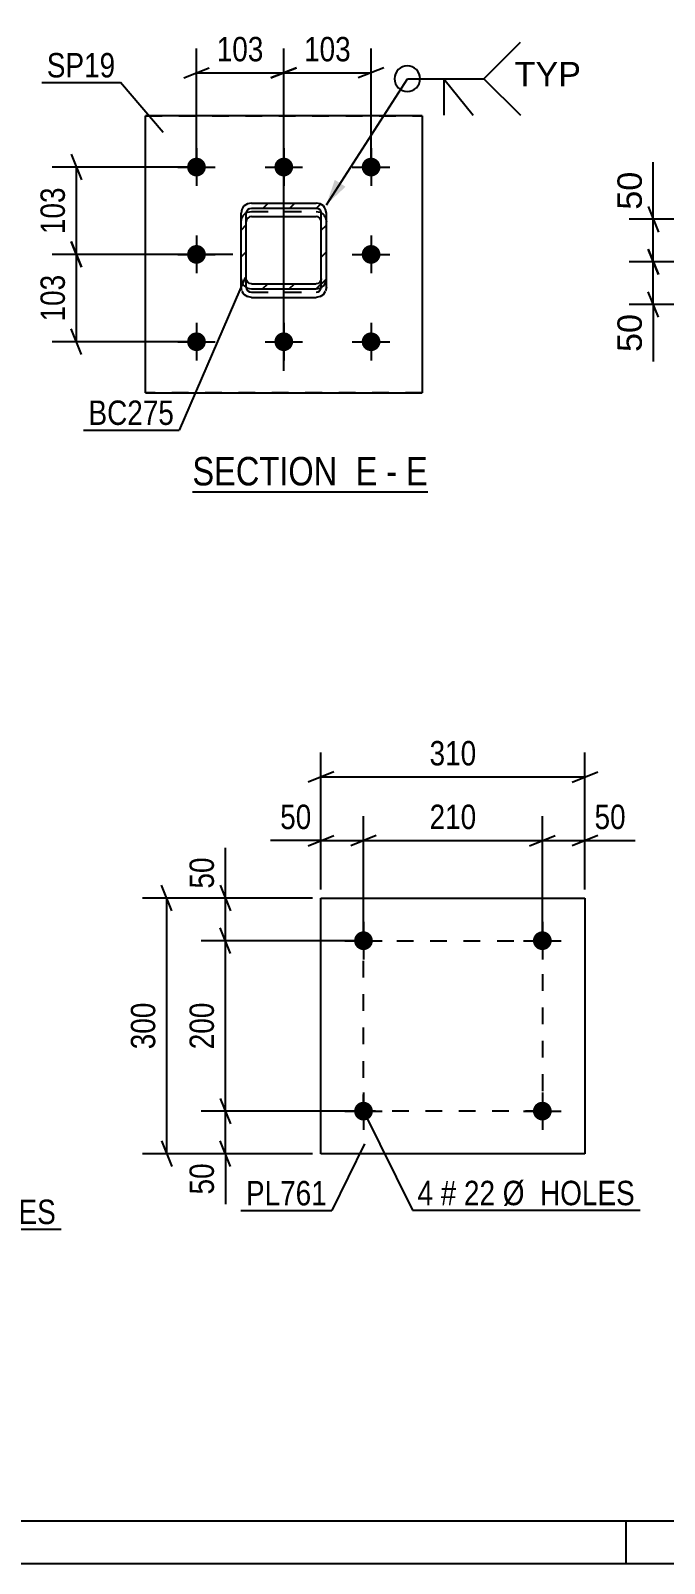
# Model space of a CAD drawing. Header units: millimetres. Extents: x 0 to 841, y 0 to 594.
# Drawn here: x 141.1 to 215.5, y 0 to 179.9 of the extents above; entities that cross this region are included whole.
import ezdxf

# ---------------------------------------------------------------- set-up
doc = ezdxf.new("R2010")
doc.units = ezdxf.units.MM
doc.linetypes.add('DXK_LINE_DOT2', pattern=[3.9198, 1.9599, -1.9599])
doc.styles.add('Arial', font='ARIAL.TTF', dxfattribs={"height": 0.2})
doc.styles.add('Arial Narrow', font='ARIALN.TTF', dxfattribs={"height": 0.2})

# ---------------------------------------------------------------- blocks, each defined once
blk = doc.blocks.new('Unknown-318895815-1115')
at = {"color": 5, "linetype": 'Continuous'}
for p, q in [((5, 5), (836, 5)), ((211, 0), (211, 5)), ((0, 0), (841, 0))]:
    blk.add_line(p, q, dxfattribs=at)
blk = doc.blocks.new('Unknown-318895815-14 - 1232')
at = {"color": 6, "linetype": 'Continuous'}
blk.add_line((160.05, 125.75), (187.69, 125.75), dxfattribs=at)
at = {"color": 0, "linetype": 'Continuous'}
for points in [[(178.16, 126.5), (178.16, 130), (160.05, 130), (160.05, 126.5)], [(181.76, 126.5), (181.76, 130), (179.21, 130), (179.21, 126.5)], [(184.09, 126.5), (184.09, 130), (182.81, 130), (182.81, 126.5)], [(187.69, 126.5), (187.69, 130), (185.14, 130), (185.14, 126.5)]]:
    blk.add_wipeout(points, dxfattribs=at)
at = {"color": 7, "linetype": 'Continuous', "style": 'Arial Narrow'}
for s, p in [('SECTION ', (160.05, 126.5)), ('E', (179.21, 126.5)), ('E', (185.14, 126.5)), ('-', (182.81, 126.5))]:
    blk.add_text(s, height=3.34, dxfattribs=at).set_placement(p)
blk = doc.blocks.new('Part-318895815-1417 - 1232')
at = {"color": 2, "linetype": 'Continuous'}
for p, q in [((154.53, 137.36), (154.53, 169.86)), ((187.03, 169.86), (154.53, 169.86)), ((187.03, 169.86), (187.03, 137.36)), ((154.53, 137.36), (187.03, 137.36))]:
    blk.add_line(p, q, dxfattribs=at)
at = {"color": 7, "linetype": 'DXK_LINE_DOT2'}
for p, q in [((154.53, 169.86), (187.03, 169.86)), ((187.03, 137.36), (154.53, 137.36))]:
    blk.add_line(p, q, dxfattribs=at)
blk = doc.blocks.new('Part-318895815-1294 - 1232')
at = {"linetype": 'Continuous'}
h = blk.add_hatch(dxfattribs=at)
h.set_pattern_fill('', scale=0.7, style=0, pattern_type=0)
h.set_pattern_definition([(45, (174.5788, 149.5543), (-1.57154, 1.57154), [])])
h.paths.add_polyline_path([(166.98, 149.55), (174.58, 149.55), (175.04, 149.65), (175.43, 149.91), (175.69, 150.3), (175.78, 150.76), (175.78, 158.43), (175.69, 158.89), (175.43, 159.29), (175.04, 159.55), (174.58, 159.64), (166.98, 159.64), (166.52, 159.55), (166.13, 159.29), (165.87, 158.89), (165.78, 158.43), (165.78, 150.76), (165.87, 150.3), (166.13, 149.91), (166.52, 149.65)])
h.paths.add_polyline_path([(166.42, 150.53), (166.38, 150.76), (166.38, 158.43), (166.42, 158.66), (166.55, 158.86), (166.75, 158.99), (166.98, 159.04), (174.58, 159.04), (174.81, 158.99), (175, 158.86), (175.13, 158.66), (175.18, 158.43), (175.18, 150.76), (175.13, 150.53), (175, 150.34), (174.81, 150.21), (174.58, 150.16), (166.98, 150.16), (166.75, 150.21), (166.55, 150.34)])
at = {"color": 2, "linetype": 'Continuous'}
for p, q in [((165.87, 158.89), (165.78, 158.43)), ((165.78, 150.76), (165.78, 158.43)), ((166.38, 158.43), (166.42, 158.66)), ((166.38, 150.76), (166.38, 158.43)), ((166.42, 158.66), (166.55, 158.86)), ((166.98, 159.64), (166.52, 159.55)), ((166.55, 158.86), (166.75, 158.99)), ((166.75, 158.99), (166.98, 159.04)), ((166.98, 159.64), (174.58, 159.64)), ((166.98, 159.04), (174.58, 159.04)), ((175.04, 159.55), (174.58, 159.64)), ((174.58, 159.04), (174.81, 158.99)), ((174.81, 158.99), (175, 158.86)), ((175, 158.86), (175.13, 158.66)), ((175.13, 158.66), (175.18, 158.43)), ((175.18, 150.76), (175.18, 158.43)), ((175.78, 158.43), (175.69, 158.89)), ((175.78, 150.76), (175.78, 158.43)), ((166.42, 157.68), (166.38, 157.44)), ((166.55, 157.87), (166.42, 157.68)), ((166.75, 158), (166.55, 157.87)), ((166.98, 158.05), (166.75, 158)), ((166.98, 158.05), (174.58, 158.05)), ((174.81, 158), (174.58, 158.05)), ((175, 157.87), (174.81, 158)), ((175.13, 157.68), (175, 157.87)), ((175.18, 157.44), (175.13, 157.68)), ((165.78, 149.78), (165.78, 150.76)), ((165.78, 150.76), (165.87, 150.3)), ((165.87, 149.32), (165.78, 149.78)), ((166.42, 150.53), (166.38, 150.76)), ((166.55, 150.34), (166.42, 150.53)), ((166.52, 149.65), (166.98, 149.55)), ((166.75, 150.21), (166.55, 150.34)), ((166.98, 150.16), (166.75, 150.21)), ((166.98, 150.16), (174.58, 150.16)), ((166.98, 149.55), (174.58, 149.55)), ((174.81, 150.21), (174.58, 150.16)), ((174.58, 149.55), (175.04, 149.65)), ((175, 150.34), (174.81, 150.21)), ((175.13, 150.53), (175, 150.34)), ((175.18, 150.76), (175.13, 150.53)), ((175.69, 150.3), (175.78, 150.76)), ((175.78, 149.78), (175.69, 149.32)), ((175.78, 149.78), (175.78, 150.76)), ((166.98, 148.57), (166.52, 148.66)), ((166.98, 148.57), (174.58, 148.57)), ((175.04, 148.66), (174.58, 148.57))]:
    blk.add_line(p, q, dxfattribs=at)
at = {"color": 7, "linetype": 'DXK_LINE_DOT2'}
for p, q in [((165.78, 150.76), (165.78, 158.43)), ((166.38, 149.78), (166.38, 158.43)), ((166.52, 158.56), (166.98, 158.65)), ((166.98, 158.65), (174.58, 158.65)), ((174.58, 158.65), (175.04, 158.56)), ((175.18, 149.78), (175.18, 158.43)), ((175.78, 150.76), (175.78, 158.43)), ((165.78, 157.44), (165.87, 157.91)), ((175.69, 157.91), (175.78, 157.44)), ((166.38, 149.78), (166.42, 149.55)), ((166.42, 149.55), (166.55, 149.35)), ((166.55, 149.35), (166.75, 149.22)), ((174.81, 149.22), (175, 149.35)), ((175, 149.35), (175.13, 149.55)), ((175.13, 149.55), (175.18, 149.78)), ((166.75, 149.22), (166.98, 149.17)), ((166.98, 149.17), (174.58, 149.17)), ((174.58, 149.17), (174.81, 149.22))]:
    blk.add_line(p, q, dxfattribs=at)
at = {"color": 2, "linetype": 'Continuous'}
for centre, start, end in [((166.99, 158.44), 112.7469, 157.7454), ((174.57, 158.44), 22.2546, 67.2531), ((166.99, 150.76), 202.2546, 247.2531), ((166.99, 149.77), 202.2546, 247.2531), ((174.57, 150.76), 292.7469, 337.7454), ((174.57, 149.77), 292.7469, 337.7454)]:
    blk.add_arc(centre, 1.21, start, end, dxfattribs=at)
at = {"color": 7, "linetype": 'DXK_LINE_DOT2'}
for centre, start, end in [((166.99, 157.45), 112.7469, 157.7454), ((174.57, 157.45), 22.2546, 67.2531)]:
    blk.add_arc(centre, 1.21, start, end, dxfattribs=at)
blk = doc.blocks.new('Bolt-318895815-1300 - 1232')
at = {"linetype": 'Continuous'}
for points in [[(160.53, 164.96, -1), (160.53, 162.76, -1)], [(170.78, 164.96, -1), (170.78, 162.76, -1)], [(181.03, 164.96, -1), (181.03, 162.76, -1)], [(160.53, 154.71, -1), (160.53, 152.51, -1)], [(181.03, 154.71, -1), (181.03, 152.51, -1)], [(160.53, 144.46, -1), (160.53, 142.26, -1)], [(170.78, 144.46, -1), (170.78, 142.26, -1)], [(181.03, 144.46, -1), (181.03, 142.26, -1)]]:
    blk.add_hatch(color=1, dxfattribs=at).paths.add_polyline_path(points)
at = {"color": 1, "linetype": 'Continuous'}
for p, q in [((160.53, 166.06), (160.53, 161.66)), ((170.78, 166.06), (170.78, 161.66)), ((181.03, 166.06), (181.03, 161.66)), ((158.33, 163.86), (162.73, 163.86)), ((168.58, 163.86), (172.98, 163.86)), ((178.83, 163.86), (183.23, 163.86)), ((160.53, 155.81), (160.53, 151.41)), ((181.03, 155.81), (181.03, 151.41)), ((158.33, 153.61), (162.73, 153.61)), ((178.83, 153.61), (183.23, 153.61)), ((160.53, 145.56), (160.53, 141.16)), ((170.78, 145.56), (170.78, 141.16)), ((181.03, 145.56), (181.03, 141.16)), ((158.33, 143.36), (162.73, 143.36)), ((168.58, 143.36), (172.98, 143.36)), ((178.83, 143.36), (183.23, 143.36))]:
    blk.add_line(p, q, dxfattribs=at)
blk = doc.blocks.new('Part-318895815-6659 - 6653')
at = {"color": 2, "linetype": 'Continuous'}
for p, q in [((175.14, 48.07), (175.14, 78.07)), ((175.14, 78.07), (206.14, 78.07)), ((206.14, 78.07), (206.14, 48.07)), ((206.14, 48.07), (175.14, 48.07))]:
    blk.add_line(p, q, dxfattribs=at)
blk = doc.blocks.new('Bolt-318895815-6692 - 6653')
at = {"linetype": 'Continuous'}
for points in [[(181.24, 53.07, -1), (179.04, 53.07, -1)], [(202.24, 53.07, -1), (200.04, 53.07, -1)]]:
    blk.add_hatch(color=1, dxfattribs=at).paths.add_polyline_path(points)
at = {"color": 1, "linetype": 'Continuous'}
for p, q in [((180.14, 55.27), (180.14, 50.87)), ((201.14, 55.27), (201.14, 50.87)), ((177.94, 53.07), (182.34, 53.07)), ((198.94, 53.07), (203.34, 53.07))]:
    blk.add_line(p, q, dxfattribs=at)
blk = doc.blocks.new('Bolt-318895815-6697 - 6653')
at = {"linetype": 'Continuous'}
for points in [[(181.24, 73.07, -1), (179.04, 73.07, -1)], [(202.24, 73.07, -1), (200.04, 73.07, -1)]]:
    blk.add_hatch(color=1, dxfattribs=at).paths.add_polyline_path(points)
at = {"color": 1, "linetype": 'Continuous'}
for p, q in [((180.14, 75.27), (180.14, 70.87)), ((201.14, 75.27), (201.14, 70.87)), ((177.94, 73.07), (182.34, 73.07)), ((198.94, 73.07), (203.34, 73.07))]:
    blk.add_line(p, q, dxfattribs=at)
blk = doc.blocks.new('Rectangle-318895815-6806 - 6653')
at = {"color": 1, "linetype": 'DXK_LINE_DOT2'}
blk.add_lwpolyline([(180.14, 73.07), (201.14, 73.07), (201.14, 53.07), (180.14, 53.07), (180.14, 73.07)], close=True, dxfattribs=at)
blk = doc.blocks.new('StraightDimension-318895815-1423 - 1232')
at = {"color": 7, "linetype": 'Continuous'}
for p, q in [((145.83, 155.11), (147.03, 152.11)), ((164.78, 153.61), (143.58, 153.61)), ((146.43, 143.36), (146.43, 153.61)), ((147.03, 141.86), (145.83, 144.86)), ((159.53, 143.36), (143.58, 143.36))]:
    blk.add_line(p, q, dxfattribs=at)
at = {"color": 0}
blk.add_wipeout([(145.68, 151.83), (141.48, 151.83), (141.48, 145.14), (145.68, 145.14)], dxfattribs=at)
at = {"color": 3, "style": 'Arial Narrow'}
blk.add_text('103', height=2.863, rotation=90.0002, dxfattribs=at).set_placement((145.08, 145.74))
blk = doc.blocks.new('StraightDimension-318895815-1437 - 1232')
at = {"color": 7, "linetype": 'Continuous'}
for p, q in [((159.53, 163.86), (143.58, 163.86)), ((145.83, 165.36), (147.03, 162.36)), ((146.43, 153.61), (146.43, 163.86)), ((147.03, 152.11), (145.83, 155.11)), ((164.78, 153.61), (143.58, 153.61))]:
    blk.add_line(p, q, dxfattribs=at)
at = {"color": 0}
blk.add_wipeout([(145.68, 162.08), (141.48, 162.08), (141.48, 155.39), (145.68, 155.39)], dxfattribs=at)
at = {"color": 3, "style": 'Arial Narrow'}
blk.add_text('103', height=2.863, rotation=90.0002, dxfattribs=at).set_placement((145.08, 155.99))
blk = doc.blocks.new('StraightDimension-318895815-1446 - 1232')
at = {"color": 7, "linetype": 'Continuous'}
for p, q in [((160.53, 164.86), (160.53, 177.77)), ((170.78, 139.96), (170.78, 177.77)), ((159.03, 174.32), (162.03, 175.52)), ((160.53, 174.92), (170.78, 174.92)), ((172.28, 175.52), (169.28, 174.32))]:
    blk.add_line(p, q, dxfattribs=at)
at = {"color": 0}
blk.add_wipeout([(168.99, 175.67), (168.99, 179.87), (162.31, 179.87), (162.31, 175.67)], dxfattribs=at)
at = {"color": 3, "style": 'Arial Narrow'}
blk.add_text('103', height=2.863, dxfattribs=at).set_placement((162.91, 176.27))
blk = doc.blocks.new('StraightDimension-318895815-1466 - 1232')
at = {"color": 7, "linetype": 'Continuous'}
for p, q in [((170.78, 139.96), (170.78, 177.77)), ((181.03, 164.86), (181.03, 177.77)), ((169.28, 174.32), (172.28, 175.52)), ((170.78, 174.92), (181.03, 174.92)), ((182.53, 175.52), (179.53, 174.32))]:
    blk.add_line(p, q, dxfattribs=at)
at = {"color": 0}
blk.add_wipeout([(179.24, 175.67), (179.24, 179.87), (172.56, 179.87), (172.56, 175.67)], dxfattribs=at)
at = {"color": 3, "style": 'Arial Narrow'}
blk.add_text('103', height=2.863, dxfattribs=at).set_placement((173.16, 176.27))
blk = doc.blocks.new('StraightDimension-318895815-5695 - 5476')
at = {"color": 7, "linetype": 'Continuous'}
for p, q in [((213.57, 154.24), (214.77, 151.24)), ((230.21, 152.74), (211.32, 152.74)), ((214.17, 147.73), (214.17, 152.74)), ((253.95, 147.73), (211.32, 147.73)), ((214.77, 146.23), (213.57, 149.23))]:
    blk.add_line(p, q, dxfattribs=at)
at = {"color": 0}
blk.add_wipeout([(213.42, 147.21), (209.22, 147.21), (209.22, 141.56), (213.42, 141.56)], dxfattribs=at)
at = {"color": 7, "linetype": 'Continuous'}
blk.add_line((214.17, 147.73), (214.17, 141.03), dxfattribs=at)
blk.add_line((214.17, 147.73), (214.17, 141.03), dxfattribs=at)
at = {"color": 3, "style": 'Arial'}
blk.add_text('50', height=2.865, rotation=90.0002, dxfattribs=at).set_placement((212.82, 142.16))
blk = doc.blocks.new('StraightDimension-318895815-5708 - 5476')
at = {"color": 7, "linetype": 'Continuous'}
for p, q in [((213.57, 159.23), (214.77, 156.23)), ((254.45, 157.73), (211.32, 157.73)), ((214.17, 152.74), (214.17, 157.73)), ((214.77, 151.24), (213.57, 154.24)), ((230.21, 152.74), (211.32, 152.74))]:
    blk.add_line(p, q, dxfattribs=at)
at = {"color": 0}
blk.add_wipeout([(213.42, 163.9), (209.22, 163.9), (209.22, 158.26), (213.42, 158.26)], dxfattribs=at)
at = {"color": 7, "linetype": 'Continuous'}
blk.add_line((214.17, 157.73), (214.17, 164.43), dxfattribs=at)
blk.add_line((214.17, 157.73), (214.17, 164.43), dxfattribs=at)
at = {"color": 3, "style": 'Arial'}
blk.add_text('50', height=2.865, rotation=90.0002, dxfattribs=at).set_placement((212.82, 158.86))
blk = doc.blocks.new('StraightDimension-318895815-6699 - 6653')
at = {"color": 7, "linetype": 'Continuous'}
for p, q in [((163.33, 79.57), (164.53, 76.57)), ((174.14, 78.07), (161.08, 78.07)), ((163.93, 73.07), (163.93, 78.07)), ((164.53, 71.57), (163.33, 74.57)), ((179.14, 73.07), (161.08, 73.07))]:
    blk.add_line(p, q, dxfattribs=at)
at = {"color": 0}
blk.add_wipeout([(163.18, 83.45), (158.98, 83.45), (158.98, 78.59), (163.18, 78.59)], dxfattribs=at)
at = {"color": 7, "linetype": 'Continuous'}
blk.add_line((163.93, 78.07), (163.93, 83.97), dxfattribs=at)
blk.add_line((163.93, 78.07), (163.93, 83.97), dxfattribs=at)
at = {"color": 3, "style": 'Arial Narrow'}
blk.add_text('50', height=2.863, rotation=90.0002, dxfattribs=at).set_placement((162.58, 79.19))
blk = doc.blocks.new('StraightDimension-318895815-6742 - 6653')
at = {"color": 7, "linetype": 'Continuous'}
for p, q in [((157.64, 76.57), (156.44, 79.57)), ((174.14, 78.07), (154.19, 78.07)), ((157.04, 48.07), (157.04, 78.07)), ((156.44, 49.57), (157.64, 46.57)), ((174.14, 48.07), (154.19, 48.07))]:
    blk.add_line(p, q, dxfattribs=at)
at = {"color": 0}
blk.add_wipeout([(156.29, 66.41), (152.09, 66.41), (152.09, 59.73), (156.29, 59.73)], dxfattribs=at)
at = {"color": 3, "style": 'Arial Narrow'}
blk.add_text('300', height=2.863, rotation=90.0002, dxfattribs=at).set_placement((155.69, 60.33))
blk = doc.blocks.new('StraightDimension-318895815-6712 - 6653')
at = {"color": 7, "linetype": 'Continuous'}
for p, q in [((164.53, 71.57), (163.33, 74.57)), ((179.14, 73.07), (161.08, 73.07)), ((163.93, 53.07), (163.93, 73.07)), ((163.33, 54.57), (164.53, 51.57)), ((179.14, 53.07), (161.08, 53.07))]:
    blk.add_line(p, q, dxfattribs=at)
at = {"color": 0}
blk.add_wipeout([(163.18, 66.41), (158.98, 66.41), (158.98, 59.73), (163.18, 59.73)], dxfattribs=at)
at = {"color": 3, "style": 'Arial Narrow'}
blk.add_text('200', height=2.863, rotation=90.0002, dxfattribs=at).set_placement((162.58, 60.33))
blk = doc.blocks.new('StraightDimension-318895815-6728 - 6653')
at = {"color": 7, "linetype": 'Continuous'}
for p, q in [((163.33, 54.57), (164.53, 51.57)), ((179.14, 53.07), (161.08, 53.07)), ((163.93, 48.07), (163.93, 53.07)), ((164.53, 46.57), (163.33, 49.57)), ((174.14, 48.07), (161.08, 48.07))]:
    blk.add_line(p, q, dxfattribs=at)
at = {"color": 0}
blk.add_wipeout([(163.18, 47.54), (158.98, 47.54), (158.98, 42.69), (163.18, 42.69)], dxfattribs=at)
at = {"color": 7, "linetype": 'Continuous'}
blk.add_line((163.93, 48.07), (163.93, 42.16), dxfattribs=at)
blk.add_line((163.93, 48.07), (163.93, 42.16), dxfattribs=at)
at = {"color": 3, "style": 'Arial Narrow'}
blk.add_text('50', height=2.863, rotation=90.0002, dxfattribs=at).set_placement((162.58, 43.29))
blk = doc.blocks.new('StraightDimension-318895815-6753 - 6653')
at = {"color": 7, "linetype": 'Continuous'}
for p, q in [((201.14, 74.07), (201.14, 87.67)), ((206.14, 79.07), (206.14, 87.67)), ((199.64, 84.22), (202.64, 85.42)), ((201.14, 84.82), (206.14, 84.82)), ((207.64, 85.42), (204.64, 84.22))]:
    blk.add_line(p, q, dxfattribs=at)
at = {"color": 0}
blk.add_wipeout([(211.52, 85.57), (211.52, 89.77), (206.67, 89.77), (206.67, 85.57)], dxfattribs=at)
at = {"color": 7, "linetype": 'Continuous'}
blk.add_line((206.14, 84.82), (212.05, 84.82), dxfattribs=at)
blk.add_line((206.14, 84.82), (212.05, 84.82), dxfattribs=at)
at = {"color": 3, "style": 'Arial Narrow'}
blk.add_text('50', height=2.863, dxfattribs=at).set_placement((207.27, 86.17))
blk = doc.blocks.new('StraightDimension-318895815-6766 - 6653')
at = {"color": 7, "linetype": 'Continuous'}
for p, q in [((180.14, 74.07), (180.14, 87.67)), ((201.14, 74.07), (201.14, 87.67)), ((181.64, 85.42), (178.64, 84.22)), ((180.14, 84.82), (201.14, 84.82)), ((199.64, 84.22), (202.64, 85.42))]:
    blk.add_line(p, q, dxfattribs=at)
at = {"color": 0}
blk.add_wipeout([(193.98, 85.57), (193.98, 89.77), (187.3, 89.77), (187.3, 85.57)], dxfattribs=at)
at = {"color": 3, "style": 'Arial Narrow'}
blk.add_text('210', height=2.863, dxfattribs=at).set_placement((187.9, 86.17))
blk = doc.blocks.new('StraightDimension-318895815-6782 - 6653')
at = {"color": 7, "linetype": 'Continuous'}
for p, q in [((175.14, 79.07), (175.14, 87.67)), ((180.14, 74.07), (180.14, 87.67)), ((173.64, 84.22), (176.64, 85.42)), ((175.14, 84.82), (180.14, 84.82)), ((181.64, 85.42), (178.64, 84.22))]:
    blk.add_line(p, q, dxfattribs=at)
at = {"color": 0}
blk.add_wipeout([(174.62, 85.57), (174.62, 89.77), (169.76, 89.77), (169.76, 85.57)], dxfattribs=at)
at = {"color": 7, "linetype": 'Continuous'}
blk.add_line((175.14, 84.82), (169.23, 84.82), dxfattribs=at)
blk.add_line((175.14, 84.82), (169.23, 84.82), dxfattribs=at)
at = {"color": 3, "style": 'Arial Narrow'}
blk.add_text('50', height=2.863, dxfattribs=at).set_placement((170.36, 86.17))
blk = doc.blocks.new('StraightDimension-318895815-6796 - 6653')
at = {"color": 7, "linetype": 'Continuous'}
for p, q in [((175.14, 79.07), (175.14, 95.14)), ((206.14, 79.07), (206.14, 95.14)), ((176.64, 92.89), (173.64, 91.69)), ((175.14, 92.29), (206.14, 92.29)), ((204.64, 91.69), (207.64, 92.89))]:
    blk.add_line(p, q, dxfattribs=at)
at = {"color": 0}
blk.add_wipeout([(193.98, 93.04), (193.98, 97.24), (187.3, 97.24), (187.3, 93.04)], dxfattribs=at)
at = {"color": 3, "style": 'Arial Narrow'}
blk.add_text('310', height=2.863, dxfattribs=at).set_placement((187.9, 93.64))
blk = doc.blocks.new('Mark-318895815-1289 - 1232')
at = {"color": 0}
blk.add_wipeout([(157.9, 133.6), (157.9, 136.6), (147.85, 136.6), (147.85, 133.6)], dxfattribs=at)
blk.add_wipeout([(157.9, 133.6), (157.9, 136.6), (147.85, 136.6), (147.85, 133.6)], dxfattribs=at)
at = {"color": 30, "linetype": 'Continuous'}
for p in [(166.25, 150.89), (147.25, 133)]:
    blk.add_line(p, (158.5, 133), dxfattribs=at)
at = {"color": 3, "style": 'Arial Narrow'}
blk.add_text('BC275', height=2.863, dxfattribs=at).set_placement((147.85, 133.6))
blk = doc.blocks.new('Mark-318895815-1413 - 1232')
at = {"color": 0}
blk.add_wipeout([(151, 174.38), (151, 177.38), (142.96, 177.38), (142.96, 174.38)], dxfattribs=at)
blk.add_wipeout([(151, 174.38), (151, 177.38), (142.96, 177.38), (142.96, 174.38)], dxfattribs=at)
at = {"color": 30, "linetype": 'Continuous'}
for p in [(142.36, 173.78), (156.63, 167.9)]:
    blk.add_line(p, (151.6, 173.78), dxfattribs=at)
at = {"color": 3, "style": 'Arial Narrow'}
blk.add_text('SP19', height=2.863, dxfattribs=at).set_placement((142.96, 174.38))
blk = doc.blocks.new('WeldMark-318895815-1483 - 1232')
at = {"linetype": 'Continuous'}
blk.add_hatch(color=30, dxfattribs=at).paths.add_polyline_path([(178.03, 161.55), (175.78, 159.44), (176.77, 162.36)])
at = {"color": 30, "linetype": 'Continuous'}
for p, q in [((175.78, 159.44), (185.29, 174.23)), ((185.29, 174.23), (194.29, 174.23))]:
    blk.add_line(p, q, dxfattribs=at)
at = {"color": 3, "linetype": 'Continuous'}
for q in [(193.01, 169.94), (189.58, 169.94)]:
    blk.add_line((189.58, 174.23), q, dxfattribs=at)
for start, end in [(90, 270), (270, 90)]:
    blk.add_arc((185.29, 174.23), 1.5, start, end, dxfattribs=at)
at = {"color": 0, "linetype": 'Continuous'}
blk.add_wipeout([(205.67, 173.33), (205.67, 176.33), (197.89, 176.33), (197.89, 173.33)], dxfattribs=at)
blk.add_wipeout([(205.67, 173.33), (205.67, 176.33), (197.89, 176.33), (197.89, 173.33)], dxfattribs=at)
at = {"color": 3, "linetype": 'Continuous'}
for q in [(198.58, 178.51), (198.58, 169.94)]:
    blk.add_line((194.29, 174.23), q, dxfattribs=at)
at = {"color": 3, "linetype": 'Continuous', "style": 'Arial'}
blk.add_text('TYP', height=2.865, dxfattribs=at).set_placement((197.89, 173.33))
blk = doc.blocks.new('Mark-318895815-6186 - 6151')
at = {"color": 0}
for points in [[(120.34, 39.82), (120.34, 42.82), (118.51, 42.82), (118.51, 39.82)], [(123.06, 39.82), (123.06, 42.82), (121.24, 42.82), (121.24, 39.82)], [(127.62, 39.82), (127.62, 42.82), (123.96, 42.82), (123.96, 39.82)], [(144.05, 39.82), (144.05, 42.82), (128.52, 42.82), (128.52, 39.82)]]:
    blk.add_wipeout(points, dxfattribs=at)
for points in [[(120.34, 39.82), (120.34, 42.82), (118.51, 42.82), (118.51, 39.82)], [(123.06, 39.82), (123.06, 42.82), (121.24, 42.82), (121.24, 39.82)], [(127.62, 39.82), (127.62, 42.82), (123.96, 42.82), (123.96, 39.82)], [(144.05, 39.82), (144.05, 42.82), (128.52, 42.82), (128.52, 39.82)]]:
    blk.add_wipeout(points, dxfattribs=at)
at = {"color": 7, "linetype": 'Continuous'}
for p, q in [((112.41, 52.67), (117.91, 39.22)), ((117.91, 39.22), (144.65, 39.22))]:
    blk.add_line(p, q, dxfattribs=at)
at = {"color": 3, "style": 'Arial Narrow'}
for s, height, p in [('8', 2.86, (118.51, 39.82)), ('#', 2.86, (121.24, 39.82)), ('22', 2.863, (123.96, 39.82)), ('Ø  HOLES', 2.863, (128.52, 39.82))]:
    blk.add_text(s, height=height, dxfattribs=at).set_placement(p)
blk = doc.blocks.new('MarkSet-318895815-6853 - 6653')
at = {"color": 0}
for points in [[(188.31, 42.03), (188.31, 45.03), (186.48, 45.03), (186.48, 42.03)], [(191.04, 42.03), (191.04, 45.03), (189.21, 45.03), (189.21, 42.03)], [(195.59, 42.03), (195.59, 45.03), (191.94, 45.03), (191.94, 42.03)], [(212.02, 42.03), (212.02, 45.03), (196.49, 45.03), (196.49, 42.03)]]:
    blk.add_wipeout(points, dxfattribs=at)
for points in [[(188.31, 42.03), (188.31, 45.03), (186.48, 45.03), (186.48, 42.03)], [(191.04, 42.03), (191.04, 45.03), (189.21, 45.03), (189.21, 42.03)], [(195.59, 42.03), (195.59, 45.03), (191.94, 45.03), (191.94, 42.03)], [(212.02, 42.03), (212.02, 45.03), (196.49, 45.03), (196.49, 42.03)]]:
    blk.add_wipeout(points, dxfattribs=at)
at = {"color": 7, "linetype": 'Continuous'}
for p, q in [((180.14, 53.07), (185.88, 41.43)), ((185.88, 41.43), (212.62, 41.43))]:
    blk.add_line(p, q, dxfattribs=at)
at = {"color": 3, "style": 'Arial Narrow'}
for s, height, p in [('Ø  HOLES', 2.863, (196.49, 42.03)), ('4', 2.86, (186.48, 42.03)), ('#', 2.86, (189.21, 42.03)), ('22', 2.863, (191.94, 42.03))]:
    blk.add_text(s, height=height, dxfattribs=at).set_placement(p)
blk = doc.blocks.new('Mark-318895815-6655 - 6653')
at = {"color": 0}
blk.add_wipeout([(175.84, 42.01), (175.84, 45.01), (166.34, 45.01), (166.34, 42.01)], dxfattribs=at)
blk.add_wipeout([(175.84, 42.01), (175.84, 45.01), (166.34, 45.01), (166.34, 42.01)], dxfattribs=at)
at = {"color": 30, "linetype": 'Continuous'}
for p in [(180.24, 49.25), (165.74, 41.41)]:
    blk.add_line(p, (176.44, 41.41), dxfattribs=at)
at = {"color": 3, "style": 'Arial Narrow'}
blk.add_text('PL761', height=2.863, dxfattribs=at).set_placement((166.34, 42.01))

msp = doc.modelspace()

# ---------------------------------------------------------------- block references
for name in ['Unknown-318895815-1115', 'Part-318895815-1417 - 1232', 'Bolt-318895815-1300 - 1232', 'Part-318895815-1294 - 1232', 'Part-318895815-6659 - 6653', 'Bolt-318895815-6697 - 6653', 'Rectangle-318895815-6806 - 6653', 'Bolt-318895815-6692 - 6653']:
    msp.add_blockref(name, (0, 0))

# ---------------------------------------------------------------- next in the draw order: block references
for name in ['Mark-318895815-1413 - 1232', 'StraightDimension-318895815-1423 - 1232', 'StraightDimension-318895815-5695 - 5476', 'Unknown-318895815-14 - 1232', 'StraightDimension-318895815-6753 - 6653', 'StraightDimension-318895815-6699 - 6653', 'Mark-318895815-6186 - 6151', 'MarkSet-318895815-6853 - 6653']:
    msp.add_blockref(name, (0, 0))

# ---------------------------------------------------------------- next in the draw order: block references
for name in ['StraightDimension-318895815-1437 - 1232', 'StraightDimension-318895815-5708 - 5476', 'StraightDimension-318895815-6742 - 6653']:
    msp.add_blockref(name, (0, 0))

# ---------------------------------------------------------------- next in the draw order: block references
for name in ['StraightDimension-318895815-1446 - 1232', 'StraightDimension-318895815-6712 - 6653']:
    msp.add_blockref(name, (0, 0))

# ---------------------------------------------------------------- next in the draw order: block references
for name in ['StraightDimension-318895815-1466 - 1232', 'Mark-318895815-1289 - 1232', 'StraightDimension-318895815-6766 - 6653', 'StraightDimension-318895815-6728 - 6653']:
    msp.add_blockref(name, (0, 0))

# ---------------------------------------------------------------- next in the draw order: block references
for name in ['WeldMark-318895815-1483 - 1232', 'StraightDimension-318895815-6782 - 6653', 'Mark-318895815-6655 - 6653']:
    msp.add_blockref(name, (0, 0))

# ---------------------------------------------------------------- next in the draw order: block references
msp.add_blockref('StraightDimension-318895815-6796 - 6653', (0, 0))

doc.saveas('drawing.dxf')
